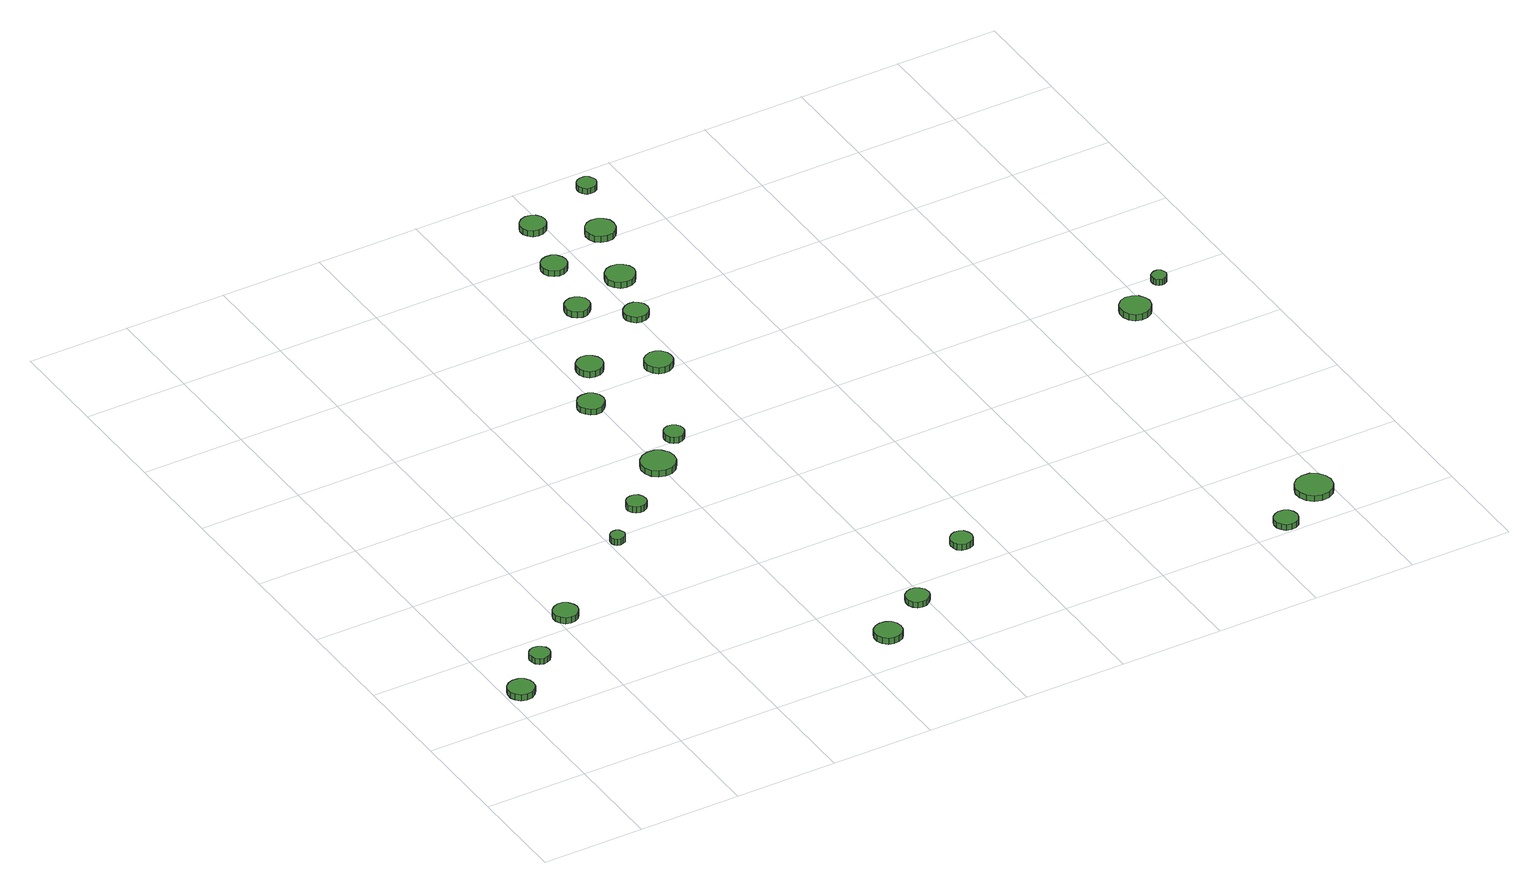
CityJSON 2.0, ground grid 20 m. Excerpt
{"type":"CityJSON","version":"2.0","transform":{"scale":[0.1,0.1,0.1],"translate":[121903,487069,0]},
"CityObjects":{
"tree1":{"type":"SolitaryVegetationObject","attributes":{"function":"something"},"geometry":[{"type":"MultiSurface","lod":"1","boundaries":[[[0,1,2,3,4,5,6,7,8,9,10,11,12,13,14]],[[15,16,17,18,19,20,21,22,23,24,25,26,27,28,29]],[[0,29,28,1]],[[1,28,27,2]],[[2,27,26,3]],[[3,26,25,4]],[[4,25,24,5]],[[5,24,23,6]],[[6,23,22,7]],[[7,22,21,8]],[[8,21,20,9]],[[9,20,19,10]],[[10,19,18,11]],[[11,18,17,12]],[[12,17,16,13]],[[13,16,15,14]],[[14,15,29,0]]]}]},
"tree2":{"type":"SolitaryVegetationObject","attributes":{"function":"something"},"geometry":[{"type":"MultiSurface","lod":"1","boundaries":[[[30,31,32,33,34,35,36,37,38,39,40,41,42,43,44]],[[45,46,47,48,49,50,51,52,53,54,55,56,57,58,59]],[[30,59,58,31]],[[31,58,57,32]],[[32,57,56,33]],[[33,56,55,34]],[[34,55,54,35]],[[35,54,53,36]],[[36,53,52,37]],[[37,52,51,38]],[[38,51,50,39]],[[39,50,49,40]],[[40,49,48,41]],[[41,48,47,42]],[[42,47,46,43]],[[43,46,45,44]],[[44,45,59,30]]]}]},
"tree3":{"type":"SolitaryVegetationObject","attributes":{"function":"something"},"geometry":[{"type":"MultiSurface","lod":"1","boundaries":[[[60,61,62,63,64,65,66,67,68,69,70,71,72,73,74]],[[75,76,77,78,79,80,81,82,83,84,85,86,87,88,89]],[[60,89,88,61]],[[61,88,87,62]],[[62,87,86,63]],[[63,86,85,64]],[[64,85,84,65]],[[65,84,83,66]],[[66,83,82,67]],[[67,82,81,68]],[[68,81,80,69]],[[69,80,79,70]],[[70,79,78,71]],[[71,78,77,72]],[[72,77,76,73]],[[73,76,75,74]],[[74,75,89,60]]]}]},
"tree4":{"type":"SolitaryVegetationObject","attributes":{"function":"something"},"geometry":[{"type":"MultiSurface","lod":"1","boundaries":[[[90,91,92,93,94,95,96,97,98,99,100,101,102,103,104]],[[105,106,107,108,109,110,111,112,113,114,115,116,117,118,119]],[[90,119,118,91]],[[91,118,117,92]],[[92,117,116,93]],[[93,116,115,94]],[[94,115,114,95]],[[95,114,113,96]],[[96,113,112,97]],[[97,112,111,98]],[[98,111,110,99]],[[99,110,109,100]],[[100,109,108,101]],[[101,108,107,102]],[[102,107,106,103]],[[103,106,105,104]],[[104,105,119,90]]]}]},
"tree5":{"type":"SolitaryVegetationObject","attributes":{"function":"something"},"geometry":[{"type":"MultiSurface","lod":"1","boundaries":[[[120,121,122,123,124,125,126,127,128,129,130,131,132,133,134]],[[135,136,137,138,139,140,141,142,143,144,145,146,147,148,149]],[[120,149,148,121]],[[121,148,147,122]],[[122,147,146,123]],[[123,146,145,124]],[[124,145,144,125]],[[125,144,143,126]],[[126,143,142,127]],[[127,142,141,128]],[[128,141,140,129]],[[129,140,139,130]],[[130,139,138,131]],[[131,138,137,132]],[[132,137,136,133]],[[133,136,135,134]],[[134,135,149,120]]]}]},
"tree6":{"type":"SolitaryVegetationObject","attributes":{"function":"something"},"geometry":[{"type":"MultiSurface","lod":"1","boundaries":[[[150,151,152,153,154,155,156,157,158,159,160,161,162,163,164]],[[165,166,167,168,169,170,171,172,173,174,175,176,177,178,179]],[[150,179,178,151]],[[151,178,177,152]],[[152,177,176,153]],[[153,176,175,154]],[[154,175,174,155]],[[155,174,173,156]],[[156,173,172,157]],[[157,172,171,158]],[[158,171,170,159]],[[159,170,169,160]],[[160,169,168,161]],[[161,168,167,162]],[[162,167,166,163]],[[163,166,165,164]],[[164,165,179,150]]]}]},
"tree7":{"type":"SolitaryVegetationObject","attributes":{"function":"something"},"geometry":[{"type":"MultiSurface","lod":"1","boundaries":[[[180,181,182,183,184,185,186,187,188,189,190,191,192,193,194]],[[195,196,197,198,199,200,201,202,203,204,205,206,207,208,209]],[[180,209,208,181]],[[181,208,207,182]],[[182,207,206,183]],[[183,206,205,184]],[[184,205,204,185]],[[185,204,203,186]],[[186,203,202,187]],[[187,202,201,188]],[[188,201,200,189]],[[189,200,199,190]],[[190,199,198,191]],[[191,198,197,192]],[[192,197,196,193]],[[193,196,195,194]],[[194,195,209,180]]]}]},
"tree8":{"type":"SolitaryVegetationObject","attributes":{"function":"something"},"geometry":[{"type":"MultiSurface","lod":"1","boundaries":[[[210,211,212,213,214,215,216,217,218,219,220,221,222,223,224]],[[225,226,227,228,229,230,231,232,233,234,235,236,237,238,239]],[[210,239,238,211]],[[211,238,237,212]],[[212,237,236,213]],[[213,236,235,214]],[[214,235,234,215]],[[215,234,233,216]],[[216,233,232,217]],[[217,232,231,218]],[[218,231,230,219]],[[219,230,229,220]],[[220,229,228,221]],[[221,228,227,222]],[[222,227,226,223]],[[223,226,225,224]],[[224,225,239,210]]]}]},
"tree9":{"type":"SolitaryVegetationObject","attributes":{"function":"something"},"geometry":[{"type":"MultiSurface","lod":"1","boundaries":[[[240,241,242,243,244,245,246,247,248,249,250,251,252,253,254]],[[255,256,257,258,259,260,261,262,263,264,265,266,267,268,269]],[[240,269,268,241]],[[241,268,267,242]],[[242,267,266,243]],[[243,266,265,244]],[[244,265,264,245]],[[245,264,263,246]],[[246,263,262,247]],[[247,262,261,248]],[[248,261,260,249]],[[249,260,259,250]],[[250,259,258,251]],[[251,258,257,252]],[[252,257,256,253]],[[253,256,255,254]],[[254,255,269,240]]]}]},
"tree10":{"type":"SolitaryVegetationObject","attributes":{"function":"something"},"geometry":[{"type":"MultiSurface","lod":"1","boundaries":[[[270,271,272,273,274,275,276,277,278,279,280,281,282,283,284]],[[285,286,287,288,289,290,291,292,293,294,295,296,297,298,299]],[[270,299,298,271]],[[271,298,297,272]],[[272,297,296,273]],[[273,296,295,274]],[[274,295,294,275]],[[275,294,293,276]],[[276,293,292,277]],[[277,292,291,278]],[[278,291,290,279]],[[279,290,289,280]],[[280,289,288,281]],[[281,288,287,282]],[[282,287,286,283]],[[283,286,285,284]],[[284,285,299,270]]]}]},
"tree11":{"type":"SolitaryVegetationObject","attributes":{"function":"something"},"geometry":[{"type":"MultiSurface","lod":"1","boundaries":[[[300,301,302,303,304,305,306,307,308,309,310,311,312,313,314]],[[315,316,317,318,319,320,321,322,323,324,325,326,327,328,329]],[[300,329,328,301]],[[301,328,327,302]],[[302,327,326,303]],[[303,326,325,304]],[[304,325,324,305]],[[305,324,323,306]],[[306,323,322,307]],[[307,322,321,308]],[[308,321,320,309]],[[309,320,319,310]],[[310,319,318,311]],[[311,318,317,312]],[[312,317,316,313]],[[313,316,315,314]],[[314,315,329,300]]]}]},
"tree12":{"type":"SolitaryVegetationObject","attributes":{"function":"something"},"geometry":[{"type":"MultiSurface","lod":"1","boundaries":[[[330,331,332,333,334,335,336,337,338,339,340,341,342,343,344]],[[345,346,347,348,349,350,351,352,353,354,355,356,357,358,359]],[[330,359,358,331]],[[331,358,357,332]],[[332,357,356,333]],[[333,356,355,334]],[[334,355,354,335]],[[335,354,353,336]],[[336,353,352,337]],[[337,352,351,338]],[[338,351,350,339]],[[339,350,349,340]],[[340,349,348,341]],[[341,348,347,342]],[[342,347,346,343]],[[343,346,345,344]],[[344,345,359,330]]]}]},
"tree13":{"type":"SolitaryVegetationObject","attributes":{"function":"something"},"geometry":[{"type":"MultiSurface","lod":"1","boundaries":[[[360,361,362,363,364,365,366,367,368,369,370,371,372,373,374]],[[375,376,377,378,379,380,381,382,383,384,385,386,387,388,389]],[[360,389,388,361]],[[361,388,387,362]],[[362,387,386,363]],[[363,386,385,364]],[[364,385,384,365]],[[365,384,383,366]],[[366,383,382,367]],[[367,382,381,368]],[[368,381,380,369]],[[369,380,379,370]],[[370,379,378,371]],[[371,378,377,372]],[[372,377,376,373]],[[373,376,375,374]],[[374,375,389,360]]]}]},
"tree14":{"type":"SolitaryVegetationObject","attributes":{"function":"something"},"geometry":[{"type":"MultiSurface","lod":"1","boundaries":[[[390,391,392,393,394,395,396,397,398,399,400,401,402,403,404]],[[405,406,407,408,409,410,411,412,413,414,415,416,417,418,419]],[[390,419,418,391]],[[391,418,417,392]],[[392,417,416,393]],[[393,416,415,394]],[[394,415,414,395]],[[395,414,413,396]],[[396,413,412,397]],[[397,412,411,398]],[[398,411,410,399]],[[399,410,409,400]],[[400,409,408,401]],[[401,408,407,402]],[[402,407,406,403]],[[403,406,405,404]],[[404,405,419,390]]]}]},
"tree15":{"type":"SolitaryVegetationObject","attributes":{"function":"something"},"geometry":[{"type":"MultiSurface","lod":"1","boundaries":[[[420,421,422,423,424,425,426,427,428,429,430,431,432,433,434]],[[435,436,437,438,439,440,441,442,443,444,445,446,447,448,449]],[[420,449,448,421]],[[421,448,447,422]],[[422,447,446,423]],[[423,446,445,424]],[[424,445,444,425]],[[425,444,443,426]],[[426,443,442,427]],[[427,442,441,428]],[[428,441,440,429]],[[429,440,439,430]],[[430,439,438,431]],[[431,438,437,432]],[[432,437,436,433]],[[433,436,435,434]],[[434,435,449,420]]]}]},
"tree16":{"type":"SolitaryVegetationObject","attributes":{"function":"something"},"geometry":[{"type":"MultiSurface","lod":"1","boundaries":[[[450,451,452,453,454,455,456,457,458,459,460,461,462,463,464]],[[465,466,467,468,469,470,471,472,473,474,475,476,477,478,479]],[[450,479,478,451]],[[451,478,477,452]],[[452,477,476,453]],[[453,476,475,454]],[[454,475,474,455]],[[455,474,473,456]],[[456,473,472,457]],[[457,472,471,458]],[[458,471,470,459]],[[459,470,469,460]],[[460,469,468,461]],[[461,468,467,462]],[[462,467,466,463]],[[463,466,465,464]],[[464,465,479,450]]]}]},
"tree17":{"type":"SolitaryVegetationObject","attributes":{"function":"something"},"geometry":[{"type":"MultiSurface","lod":"1","boundaries":[[[480,481,482,483,484,485,486,487,488,489,490,491,492,493,494]],[[495,496,497,498,499,500,501,502,503,504,505,506,507,508,509]],[[480,509,508,481]],[[481,508,507,482]],[[482,507,506,483]],[[483,506,505,484]],[[484,505,504,485]],[[485,504,503,486]],[[486,503,502,487]],[[487,502,501,488]],[[488,501,500,489]],[[489,500,499,490]],[[490,499,498,491]],[[491,498,497,492]],[[492,497,496,493]],[[493,496,495,494]],[[494,495,509,480]]]}]},
"tree18":{"type":"SolitaryVegetationObject","attributes":{"function":"something"},"geometry":[{"type":"MultiSurface","lod":"1","boundaries":[[[510,511,512,513,514,515,516,517,518,519,520,521,522,523,524]],[[525,526,527,528,529,530,531,532,533,534,535,536,537,538,539]],[[510,539,538,511]],[[511,538,537,512]],[[512,537,536,513]],[[513,536,535,514]],[[514,535,534,515]],[[515,534,533,516]],[[516,533,532,517]],[[517,532,531,518]],[[518,531,530,519]],[[519,530,529,520]],[[520,529,528,521]],[[521,528,527,522]],[[522,527,526,523]],[[523,526,525,524]],[[524,525,539,510]]]}]},
"tree19":{"type":"SolitaryVegetationObject","attributes":{"function":"something"},"geometry":[{"type":"MultiSurface","lod":"1","boundaries":[[[540,541,542,543,544,545,546,547,548,549,550,551,552,553,554]],[[555,556,557,558,559,560,561,562,563,564,565,566,567,568,569]],[[540,569,568,541]],[[541,568,567,542]],[[542,567,566,543]],[[543,566,565,544]],[[544,565,564,545]],[[545,564,563,546]],[[546,563,562,547]],[[547,562,561,548]],[[548,561,560,549]],[[549,560,559,550]],[[550,559,558,551]],[[551,558,557,552]],[[552,557,556,553]],[[553,556,555,554]],[[554,555,569,540]]]}]},
"tree20":{"type":"SolitaryVegetationObject","attributes":{"function":"something"},"geometry":[{"type":"MultiSurface","lod":"1","boundaries":[[[570,571,572,573,574,575,576,577,578,579,580,581,582,583,584]],[[585,586,587,588,589,590,591,592,593,594,595,596,597,598,599]],[[570,599,598,571]],[[571,598,597,572]],[[572,597,596,573]],[[573,596,595,574]],[[574,595,594,575]],[[575,594,593,576]],[[576,593,592,577]],[[577,592,591,578]],[[578,591,590,579]],[[579,590,589,580]],[[580,589,588,581]],[[581,588,587,582]],[[582,587,586,583]],[[583,586,585,584]],[[584,585,599,570]]]}]},
"tree21":{"type":"SolitaryVegetationObject","attributes":{"function":"something"},"geometry":[{"type":"MultiSurface","lod":"1","boundaries":[[[600,601,602,603,604,605,606,607,608,609,610,611,612,613,614]],[[615,616,617,618,619,620,621,622,623,624,625,626,627,628,629]],[[600,629,628,601]],[[601,628,627,602]],[[602,627,626,603]],[[603,626,625,604]],[[604,625,624,605]],[[605,624,623,606]],[[606,623,622,607]],[[607,622,621,608]],[[608,621,620,609]],[[609,620,619,610]],[[610,619,618,611]],[[611,618,617,612]],[[612,617,616,613]],[[613,616,615,614]],[[614,615,629,600]]]}]},
"tree22":{"type":"SolitaryVegetationObject","attributes":{"function":"something"},"geometry":[{"type":"MultiSurface","lod":"1","boundaries":[[[630,631,632,633,634,635,636,637,638,639,640,641,642,643,644]],[[645,646,647,648,649,650,651,652,653,654,655,656,657,658,659]],[[630,659,658,631]],[[631,658,657,632]],[[632,657,656,633]],[[633,656,655,634]],[[634,655,654,635]],[[635,654,653,636]],[[636,653,652,637]],[[637,652,651,638]],[[638,651,650,639]],[[639,650,649,640]],[[640,649,648,641]],[[641,648,647,642]],[[642,647,646,643]],[[643,646,645,644]],[[644,645,659,630]]]}]},
"tree23":{"type":"SolitaryVegetationObject","attributes":{"function":"something"},"geometry":[{"type":"MultiSurface","lod":"1","boundaries":[[[660,661,662,663,664,665,666,667,668,669,670,671,672,673,674]],[[675,676,677,678,679,680,681,682,683,684,685,686,687,688,689]],[[660,689,688,661]],[[661,688,687,662]],[[662,687,686,663]],[[663,686,685,664]],[[664,685,684,665]],[[665,684,683,666]],[[666,683,682,667]],[[667,682,681,668]],[[668,681,680,669]],[[669,680,679,670]],[[670,679,678,671]],[[671,678,677,672]],[[672,677,676,673]],[[673,676,675,674]],[[674,675,689,660]]]}]},
"tree24":{"type":"SolitaryVegetationObject","attributes":{"function":"something"},"geometry":[{"type":"MultiSurface","lod":"1","boundaries":[[[690,691,692,693,694,695,696,697,698,699,700,701,702,703,704]],[[705,706,707,708,709,710,711,712,713,714,715,716,717,718,719]],[[690,719,718,691]],[[691,718,717,692]],[[692,717,716,693]],[[693,716,715,694]],[[694,715,714,695]],[[695,714,713,696]],[[696,713,712,697]],[[697,712,711,698]],[[698,711,710,699]],[[699,710,709,700]],[[700,709,708,701]],[[701,708,707,702]],[[702,707,706,703]],[[703,706,705,704]],[[704,705,719,690]]]}]}
},
"vertices":[
[56,272,15],[54,282,15],[48,291,15],[39,296,15],[28,297,15],[18,294,15],[10,287,15],[6,277,15],[6,266,15],[10,257,15],[18,250,15],[28,247,15],[39,248,15],[48,253,15],[54,261,15],[54,261,2],[48,253,2],[39,248,2],[28,247,2],[18,250,2],[10,257,2],[6,266,2],[6,277,2],[10,287,2],[18,294,2],[28,297,2],[39,296,2],[48,291,2],[54,282,2],[56,272,2],
[133,346,15],[131,354,15],[126,360,15],[119,364,15],[111,365,15],[103,363,15],[97,357,15],[94,350,15],[94,342,15],[97,334,15],[103,329,15],[111,326,15],[119,327,15],[126,331,15],[131,338,15],[131,338,3],[126,331,3],[119,327,3],[111,326,3],[103,329,3],[97,334,3],[94,342,3],[94,350,3],[97,357,3],[103,363,3],[111,365,3],[119,364,3],[126,360,3],[131,354,3],[133,346,3],
[241,431,18],[239,440,18],[233,449,18],[225,454,18],[215,455,18],[205,451,18],[198,445,18],[194,436,18],[194,426,18],[198,417,18],[205,410,18],[215,407,18],[225,408,18],[233,413,18],[239,421,18],[239,421,5],[233,413,5],[225,408,5],[215,407,5],[205,410,5],[198,417,5],[194,426,5],[194,436,5],[198,445,5],[205,451,5],[215,455,5],[225,454,5],[233,449,5],[239,440,5],[241,431,5],
[431,585,17],[429,591,17],[426,596,17],[421,599,17],[415,599,17],[409,597,17],[405,593,17],[403,588,17],[403,582,17],[405,577,17],[409,573,17],[415,571,17],[421,572,17],[426,575,17],[429,579,17],[429,579,4],[426,575,4],[421,572,4],[415,571,4],[409,573,4],[405,577,4],[403,582,4],[403,588,4],[405,593,4],[409,597,4],[415,599,4],[421,599,4],[426,596,4],[429,591,4],[431,585,4],
[519,660,15],[518,668,15],[513,675,15],[506,679,15],[498,679,15],[490,677,15],[485,672,15],[481,664,15],[481,656,15],[485,649,15],[490,644,15],[498,641,15],[506,642,15],[513,646,15],[518,652,15],[518,652,2],[513,646,2],[506,642,2],[498,641,2],[490,644,2],[485,649,2],[481,656,2],[481,664,2],[485,672,2],[490,677,2],[498,679,2],[506,679,2],[513,675,2],[518,668,2],[519,660,2],
[709,87,16],[707,98,16],[701,107,16],[691,112,16],[680,113,16],[670,110,16],[661,103,16],[657,93,16],[657,82,16],[661,72,16],[670,64,16],[680,61,16],[691,62,16],[701,67,16],[707,76,16],[707,76,3],[701,67,3],[691,62,3],[680,61,3],[670,64,3],[661,72,3],[657,82,3],[657,93,3],[661,103,3],[670,110,3],[680,113,3],[691,112,3],[701,107,3],[707,98,3],[709,87,3],
[630,748,15],[628,761,15],[619,772,15],[608,779,15],[594,780,15],[581,776,15],[571,767,15],[565,754,15],[565,741,15],[571,728,15],[581,719,15],[594,715,15],[608,716,15],[619,723,15],[628,734,15],[628,734,2],[619,723,2],[608,716,2],[594,715,2],[581,719,2],[571,728,2],[565,741,2],[565,754,2],[571,767,2],[581,776,2],[594,780,2],[608,779,2],[619,772,2],[628,761,2],[630,748,2],
[807,155,14],[805,165,14],[799,172,14],[791,177,14],[782,178,14],[773,175,14],[766,169,14],[762,160,14],[762,151,14],[766,142,14],[773,136,14],[782,133,14],[791,134,14],[799,139,14],[805,146,14],[805,146,2],[799,139,2],[791,134,2],[782,133,2],[773,136,2],[766,142,2],[762,151,2],[762,160,2],[766,169,2],[773,175,2],[782,178,2],[791,177,2],[799,172,2],[805,165,2],[807,155,2],
[613,967,15],[611,977,15],[604,986,15],[595,991,15],[585,992,15],[574,989,15],[567,982,15],[562,972,15],[562,961,15],[567,952,15],[574,945,15],[585,941,15],[595,942,15],[604,948,15],[611,956,15],[611,956,3],[604,948,3],[595,942,3],[585,941,3],[574,945,3],[567,952,3],[562,961,3],[562,972,3],[567,982,3],[574,989,3],[585,992,3],[595,991,3],[604,986,3],[611,977,3],[613,967,3],
[687,812,15],[686,820,15],[681,826,15],[674,830,15],[666,831,15],[658,829,15],[652,823,15],[649,816,15],[649,808,15],[652,800,15],[658,795,15],[666,792,15],[674,793,15],[681,797,15],[686,804,15],[686,804,2],[681,797,2],[674,793,2],[666,792,2],[658,795,2],[652,800,2],[649,808,2],[649,816,2],[652,823,2],[658,829,2],[666,831,2],[674,830,2],[681,826,2],[686,820,2],[687,812,2],
[669,1064,18],[666,1075,18],[660,1083,18],[651,1089,18],[640,1090,18],[630,1086,18],[622,1079,18],[618,1070,18],[618,1059,18],[622,1049,18],[630,1042,18],[640,1039,18],[651,1040,18],[660,1045,18],[666,1054,18],[666,1054,5],[660,1045,5],[651,1040,5],[640,1039,5],[630,1042,5],[622,1049,5],[618,1059,5],[618,1070,5],[622,1079,5],[630,1086,5],[640,1090,5],[651,1089,5],[660,1083,5],[666,1075,5],[669,1064,5],
[963,267,15],[961,275,15],[956,283,15],[948,287,15],[939,288,15],[931,285,15],[924,279,15],[921,271,15],[921,262,15],[924,254,15],[931,248,15],[939,246,15],[948,247,15],[956,251,15],[961,258,15],[961,258,2],[956,251,2],[948,247,2],[939,246,2],[931,248,2],[924,254,2],[921,262,2],[921,271,2],[924,279,2],[931,285,2],[939,288,2],[948,287,2],[956,283,2],[961,275,2],[963,267,2],
[781,1011,19],[779,1022,19],[772,1031,19],[763,1037,19],[752,1038,19],[741,1034,19],[733,1027,19],[728,1017,19],[728,1006,19],[733,996,19],[741,988,19],[752,985,19],[763,986,19],[772,992,19],[779,1000,19],[779,1000,6],[772,992,6],[763,986,6],[752,985,6],[741,988,6],[733,996,6],[728,1006,6],[728,1017,6],[733,1027,6],[741,1034,6],[752,1038,6],[763,1037,6],[772,1031,6],[779,1022,6],[781,1011,6],
[741,1233,18],[739,1243,18],[733,1250,18],[724,1255,18],[715,1256,18],[705,1253,18],[698,1247,18],[694,1238,18],[694,1228,18],[698,1219,18],[705,1213,18],[715,1209,18],[724,1210,18],[733,1215,18],[739,1223,18],[739,1223,5],[733,1215,5],[724,1210,5],[715,1209,5],[705,1213,5],[698,1219,5],[694,1228,5],[694,1238,5],[698,1247,5],[705,1253,5],[715,1256,5],[724,1255,5],[733,1250,5],[739,1243,5],[741,1233,5],
[822,1163,19],[820,1173,19],[814,1181,19],[806,1186,19],[796,1187,19],[787,1184,19],[779,1177,19],[775,1168,19],[775,1159,19],[779,1150,19],[787,1143,19],[796,1140,19],[806,1141,19],[814,1146,19],[820,1154,19],[820,1154,7],[814,1146,7],[806,1141,7],[796,1140,7],[787,1143,7],[779,1150,7],[775,1159,7],[775,1168,7],[779,1177,7],[787,1184,7],[796,1187,7],[806,1186,7],[814,1181,7],[820,1173,7],[822,1163,7],
[774,1368,14],[772,1378,14],[766,1387,14],[757,1392,14],[747,1393,14],[737,1390,14],[729,1383,14],[725,1374,14],[725,1363,14],[729,1354,14],[737,1347,14],[747,1344,14],[757,1345,14],[766,1350,14],[772,1358,14],[772,1358,2],[766,1350,2],[757,1345,2],[747,1344,2],[737,1347,2],[729,1354,2],[725,1363,2],[725,1374,2],[729,1383,2],[737,1390,2],[747,1393,2],[757,1392,2],[766,1387,2],[772,1378,2],[774,1368,2],
[864,1281,14],[861,1293,14],[854,1302,14],[844,1308,14],[832,1309,14],[821,1306,14],[812,1298,14],[807,1287,14],[807,1275,14],[812,1264,14],[821,1256,14],[832,1253,14],[844,1254,14],[854,1260,14],[861,1270,14],[861,1270,1],[854,1260,1],[844,1254,1],[832,1253,1],[821,1256,1],[812,1264,1],[807,1275,1],[807,1287,1],[812,1298,1],[821,1306,1],[832,1309,1],[844,1308,1],[854,1302,1],[861,1293,1],[864,1281,1],
[805,1494,14],[803,1504,14],[797,1512,14],[788,1517,14],[778,1518,14],[768,1515,14],[760,1508,14],[756,1499,14],[756,1489,14],[760,1480,14],[768,1473,14],[778,1470,14],[788,1471,14],[797,1476,14],[803,1484,14],[803,1484,1],[797,1476,1],[788,1471,1],[778,1470,1],[768,1473,1],[760,1480,1],[756,1489,1],[756,1499,1],[760,1508,1],[768,1515,1],[778,1518,1],[788,1517,1],[797,1512,1],[803,1504,1],[805,1494,1],
[905,1421,14],[903,1433,14],[896,1442,14],[886,1448,14],[874,1449,14],[863,1446,14],[854,1438,14],[849,1427,14],[849,1415,14],[854,1404,14],[863,1396,14],[874,1393,14],[886,1394,14],[896,1400,14],[903,1409,14],[903,1409,1],[896,1400,1],[886,1394,1],[874,1393,1],[863,1396,1],[854,1404,1],[849,1415,1],[849,1427,1],[854,1438,1],[863,1446,1],[874,1449,1],[886,1448,1],[896,1442,1],[903,1433,1],[905,1421,1],
[943,1549,17],[941,1556,17],[937,1563,17],[930,1567,17],[922,1567,17],[915,1565,17],[909,1560,17],[906,1553,17],[906,1545,17],[909,1538,17],[915,1532,17],[922,1530,17],[930,1531,17],[937,1535,17],[941,1541,17],[941,1541,5],[937,1535,5],[930,1531,5],[922,1530,5],[915,1532,5],[909,1538,5],[906,1545,5],[906,1553,5],[909,1560,5],[915,1565,5],[922,1567,5],[930,1567,5],[937,1563,5],[941,1556,5],[943,1549,5],
[1495,26,14],[1493,36,14],[1488,43,14],[1480,48,14],[1470,49,14],[1461,46,14],[1454,40,14],[1450,31,14],[1450,21,14],[1454,13,14],[1461,6,14],[1470,3,14],[1480,4,14],[1488,9,14],[1493,17,14],[1493,17,2],[1488,9,2],[1480,4,2],[1470,3,2],[1461,6,2],[1454,13,2],[1450,21,2],[1450,31,2],[1454,40,2],[1461,46,2],[1470,49,2],[1480,48,2],[1488,43,2],[1493,36,2],[1495,26,2],
[1602,88,14],[1599,102,14],[1591,114,14],[1578,122,14],[1563,123,14],[1549,119,14],[1538,109,14],[1532,95,14],[1532,81,14],[1538,67,14],[1549,57,14],[1563,53,14],[1578,54,14],[1591,62,14],[1599,73,14],[1599,73,2],[1591,62,2],[1578,54,2],[1563,53,2],[1549,57,2],[1538,67,2],[1532,81,2],[1532,95,2],[1538,109,2],[1549,119,2],[1563,123,2],[1578,122,2],[1591,114,2],[1599,102,2],[1602,88,2],
[1601,720,20],[1598,732,20],[1591,742,20],[1580,748,20],[1568,750,20],[1556,746,20],[1547,737,20],[1542,726,20],[1542,714,20],[1547,702,20],[1556,694,20],[1568,690,20],[1580,691,20],[1591,698,20],[1598,708,20],[1598,708,7],[1591,698,7],[1580,691,7],[1568,690,7],[1556,694,7],[1547,702,7],[1542,714,7],[1542,726,7],[1547,737,7],[1556,746,7],[1568,750,7],[1580,748,7],[1591,742,7],[1598,732,7],[1601,720,7],
[1673,784,16],[1671,790,16],[1668,795,16],[1662,798,16],[1656,798,16],[1651,796,16],[1646,792,16],[1644,787,16],[1644,781,16],[1646,775,16],[1651,771,16],[1656,769,16],[1662,770,16],[1668,773,16],[1671,778,16],[1671,778,3],[1668,773,3],[1662,770,3],[1656,769,3],[1651,771,3],[1646,775,3],[1644,781,3],[1644,787,3],[1646,792,3],[1651,796,3],[1656,798,3],[1662,798,3],[1668,795,3],[1671,790,3],[1673,784,3]
]}
